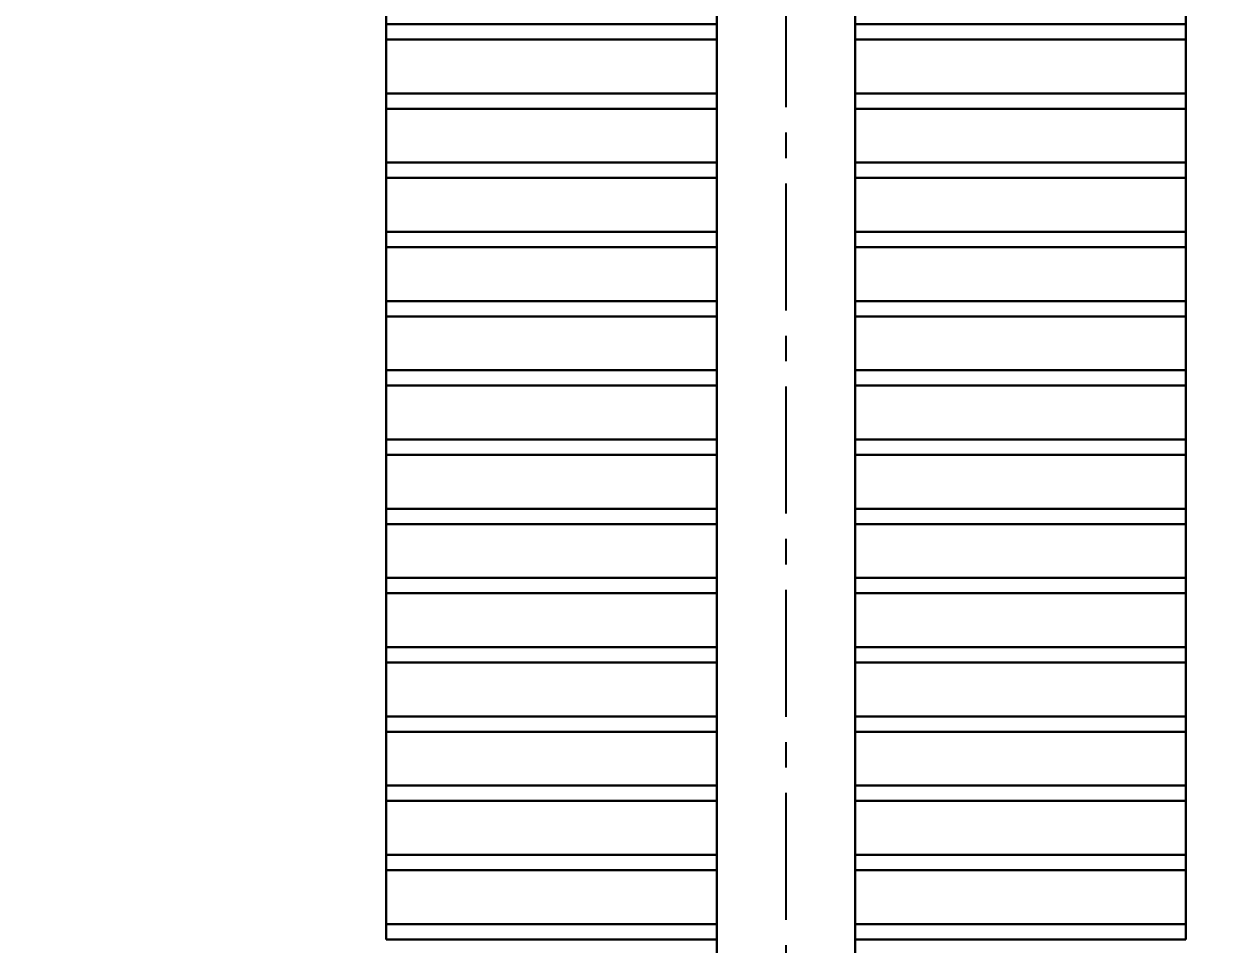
# Model space of a CAD drawing. Header units: millimetres. Extents: x 183355 to 194386, y -190559 to -183233.
# Drawn here: x 184777 to 185562, y -187423 to -186825 of the extents above; entities that cross this region are included whole.
import ezdxf

# ---------------------------------------------------------------- set-up
doc = ezdxf.new("R2010")
doc.units = ezdxf.units.MM
doc.header["$LTSCALE"] = 13
doc.linetypes.add('CENTERX2', pattern=[101.6, 63.5, -12.7, 12.7, -12.7])
doc.layers.add('1', color=4, linetype='Continuous')
doc.layers.add('2细实线', color=3, linetype='Continuous', lineweight=20)
doc.layers.add('标注、文本', color=3, linetype='Continuous', lineweight=25)
doc.styles.get("Standard").update_dxf_attribs({"font": 'gbenor.shx', "bigfont": 'gbcbig.shx'})
doc.dimstyles.new('英寸 1-10', dxfattribs={"dimscale": 14, "dimtxt": 3.5, "dimasz": 2, "dimexe": 1.5, "dimexo": 0.5, "dimgap": 0.5, "dimtad": 1, "dimtoh": 1, "dimdec": 1, "dimdsep": 46, "dimtxsty": 'Standard', "dimcen": 2.5, "dimclrd": 3, "dimclre": 3, "dimclrt": 3, "dimadec": 0, "dimazin": 2, "dimtfac": 1, "dimtdec": 1, "dimtmove": 0, "dimatfit": 2, "dimfxl": 1, "dimarcsym": 0})

# ---------------------------------------------------------------- blocks, each defined once
blk = doc.blocks.new('*D118')
at = {"layer": '2细实线', "color": 3, "linetype": 'ByBlock', "lineweight": -2}
for p, q in [((184513.58, -187693.82), (184513.58, -186361.64)), ((187190.85, -187693.82), (187190.85, -186361.64)), ((184555.58, -186382.64), (187148.85, -186382.64))]:
    blk.add_line(p, q, dxfattribs=at)
at = {"layer": '2细实线', "color": 3, "linetype": 'ByBlock'}
for points in [[(184555.58, -186375.64), (184555.58, -186389.64), (184513.58, -186382.64)], [(187148.85, -186375.64), (187148.85, -186389.64), (187190.85, -186382.64)]]:
    blk.add_solid(points, dxfattribs=at)
at = {"layer": 'Defpoints', "color": 0, "linetype": 'ByBlock'}
for p in [(187190.85, -186382.64), (184513.58, -187700.82), (187190.85, -187700.82)]:
    blk.add_point(p, dxfattribs=at)
at = {"layer": '2细实线', "color": 3, "linetype": 'ByBlock', "insert": (185852.22, -186337.36), "char_height": 73.5, "attachment_point": 5}
blk.add_mtext('2677.3 [105.4]', dxfattribs=at)

msp = doc.modelspace()

# ---------------------------------------------------------------- linework, layer by layer
at = {"layer": '1', "color": 1, "linetype": 'CENTERX2', "lineweight": -3, "ltscale": 0.1}
msp.add_line((185272.215, -186532.132), (185272.215, -187523.525), dxfattribs=at)
msp.add_line((185272.215, -186532.132), (185272.215, -187523.525), dxfattribs=at)
msp.add_line((185272.215, -186532.132), (185272.215, -187523.525), dxfattribs=at)
msp.add_line((185272.215, -186532.132), (185272.215, -187523.525), dxfattribs=at)
at = {"layer": '1', "ltscale": 5}
for p, q in [((185227.215, -187489.817), (185227.215, -186574.817)), ((185227.215, -187489.817), (185227.215, -186574.817)), ((185317.215, -187489.817), (185317.215, -186574.817)), ((185317.215, -187489.817), (185317.215, -186574.817)), ((185012.215, -187419.817), (185012.215, -186599.817)), ((185012.215, -187419.817), (185012.215, -186599.817)), ((185532.215, -187419.817), (185532.215, -186599.817)), ((185532.215, -187419.817), (185532.215, -186599.817)), ((185227.215, -186824.817), (185012.215, -186824.817)), ((185227.215, -186824.817), (185012.215, -186824.817)), ((185227.215, -186824.817), (185012.215, -186824.817)), ((185227.215, -186824.817), (185012.215, -186824.817)), ((185012.215, -186824.817), (185227.215, -186824.817)), ((185012.215, -186824.817), (185227.215, -186824.817)), ((185227.215, -186824.817), (185012.215, -186824.817)), ((185227.215, -186824.817), (185012.215, -186824.817)), ((185227.215, -186824.817), (185012.215, -186824.817)), ((185227.215, -186824.817), (185012.215, -186824.817)), ((185012.215, -186824.817), (185227.215, -186824.817)), ((185012.215, -186824.817), (185227.215, -186824.817)), ((185532.215, -186824.817), (185317.215, -186824.817)), ((185532.215, -186824.817), (185317.215, -186824.817)), ((185532.215, -186824.817), (185317.215, -186824.817)), ((185532.215, -186824.817), (185317.215, -186824.817)), ((185532.215, -186824.817), (185317.215, -186824.817)), ((185532.215, -186824.817), (185317.215, -186824.817)), ((185532.215, -186824.817), (185317.215, -186824.817)), ((185532.215, -186824.817), (185317.215, -186824.817)), ((185227.215, -186834.817), (185012.215, -186834.817)), ((185227.215, -186834.817), (185012.215, -186834.817)), ((185227.215, -186834.817), (185012.215, -186834.817)), ((185227.215, -186834.817), (185012.215, -186834.817)), ((185012.215, -186834.817), (185227.215, -186834.817)), ((185227.215, -186834.817), (185012.215, -186834.817)), ((185227.215, -186834.817), (185012.215, -186834.817)), ((185227.215, -186834.817), (185012.215, -186834.817)), ((185227.215, -186834.817), (185012.215, -186834.817)), ((185012.215, -186834.817), (185227.215, -186834.817)), ((185227.215, -186834.817), (185012.215, -186834.817)), ((185227.215, -186834.817), (185012.215, -186834.817)), ((185227.215, -186834.817), (185012.215, -186834.817)), ((185227.215, -186834.817), (185012.215, -186834.817)), ((185012.215, -186834.817), (185227.215, -186834.817)), ((185227.215, -186834.817), (185012.215, -186834.817)), ((185227.215, -186834.817), (185012.215, -186834.817)), ((185227.215, -186834.817), (185012.215, -186834.817)), ((185227.215, -186834.817), (185012.215, -186834.817)), ((185012.215, -186834.817), (185227.215, -186834.817)), ((185532.215, -186834.817), (185317.215, -186834.817)), ((185532.215, -186834.817), (185317.215, -186834.817)), ((185532.215, -186834.817), (185317.215, -186834.817)), ((185532.215, -186834.817), (185317.215, -186834.817)), ((185532.215, -186834.817), (185317.215, -186834.817)), ((185532.215, -186834.817), (185317.215, -186834.817)), ((185532.215, -186834.817), (185317.215, -186834.817)), ((185532.215, -186834.817), (185317.215, -186834.817)), ((185532.215, -186834.817), (185317.215, -186834.817)), ((185532.215, -186834.817), (185317.215, -186834.817)), ((185532.215, -186834.817), (185317.215, -186834.817)), ((185532.215, -186834.817), (185317.215, -186834.817)), ((185227.215, -186869.817), (185012.215, -186869.817)), ((185227.215, -186869.817), (185012.215, -186869.817)), ((185227.215, -186869.817), (185012.215, -186869.817)), ((185227.215, -186869.817), (185012.215, -186869.817)), ((185012.215, -186869.817), (185227.215, -186869.817)), ((185012.215, -186869.817), (185227.215, -186869.817)), ((185227.215, -186869.817), (185012.215, -186869.817)), ((185227.215, -186869.817), (185012.215, -186869.817)), ((185227.215, -186869.817), (185012.215, -186869.817)), ((185227.215, -186869.817), (185012.215, -186869.817)), ((185012.215, -186869.817), (185227.215, -186869.817)), ((185012.215, -186869.817), (185227.215, -186869.817)), ((185227.215, -186869.817), (185012.215, -186869.817)), ((185227.215, -186869.817), (185012.215, -186869.817)), ((185227.215, -186869.817), (185012.215, -186869.817)), ((185227.215, -186869.817), (185012.215, -186869.817)), ((185012.215, -186869.817), (185227.215, -186869.817)), ((185012.215, -186869.817), (185227.215, -186869.817)), ((185227.215, -186869.817), (185012.215, -186869.817)), ((185227.215, -186869.817), (185012.215, -186869.817)), ((185227.215, -186869.817), (185012.215, -186869.817)), ((185227.215, -186869.817), (185012.215, -186869.817)), ((185012.215, -186869.817), (185227.215, -186869.817)), ((185012.215, -186869.817), (185227.215, -186869.817)), ((185532.215, -186869.817), (185317.215, -186869.817)), ((185532.215, -186869.817), (185317.215, -186869.817)), ((185532.215, -186869.817), (185317.215, -186869.817)), ((185532.215, -186869.817), (185317.215, -186869.817)), ((185532.215, -186869.817), (185317.215, -186869.817)), ((185532.215, -186869.817), (185317.215, -186869.817)), ((185532.215, -186869.817), (185317.215, -186869.817)), ((185532.215, -186869.817), (185317.215, -186869.817)), ((185532.215, -186869.817), (185317.215, -186869.817)), ((185532.215, -186869.817), (185317.215, -186869.817)), ((185532.215, -186869.817), (185317.215, -186869.817)), ((185532.215, -186869.817), (185317.215, -186869.817)), ((185532.215, -186869.817), (185317.215, -186869.817)), ((185532.215, -186869.817), (185317.215, -186869.817)), ((185532.215, -186869.817), (185317.215, -186869.817)), ((185532.215, -186869.817), (185317.215, -186869.817)), ((185227.215, -186879.817), (185012.215, -186879.817)), ((185227.215, -186879.817), (185012.215, -186879.817)), ((185227.215, -186879.817), (185012.215, -186879.817)), ((185227.215, -186879.817), (185012.215, -186879.817)), ((185012.215, -186879.817), (185227.215, -186879.817)), ((185227.215, -186879.817), (185012.215, -186879.817)), ((185227.215, -186879.817), (185012.215, -186879.817)), ((185227.215, -186879.817), (185012.215, -186879.817)), ((185227.215, -186879.817), (185012.215, -186879.817)), ((185012.215, -186879.817), (185227.215, -186879.817)), ((185227.215, -186879.817), (185012.215, -186879.817)), ((185227.215, -186879.817), (185012.215, -186879.817)), ((185227.215, -186879.817), (185012.215, -186879.817)), ((185227.215, -186879.817), (185012.215, -186879.817)), ((185012.215, -186879.817), (185227.215, -186879.817)), ((185227.215, -186879.817), (185012.215, -186879.817)), ((185227.215, -186879.817), (185012.215, -186879.817)), ((185227.215, -186879.817), (185012.215, -186879.817)), ((185227.215, -186879.817), (185012.215, -186879.817)), ((185012.215, -186879.817), (185227.215, -186879.817)), ((185532.215, -186879.817), (185317.215, -186879.817)), ((185532.215, -186879.817), (185317.215, -186879.817)), ((185532.215, -186879.817), (185317.215, -186879.817)), ((185532.215, -186879.817), (185317.215, -186879.817)), ((185532.215, -186879.817), (185317.215, -186879.817)), ((185532.215, -186879.817), (185317.215, -186879.817)), ((185532.215, -186879.817), (185317.215, -186879.817)), ((185532.215, -186879.817), (185317.215, -186879.817)), ((185532.215, -186879.817), (185317.215, -186879.817)), ((185532.215, -186879.817), (185317.215, -186879.817)), ((185532.215, -186879.817), (185317.215, -186879.817)), ((185532.215, -186879.817), (185317.215, -186879.817)), ((185227.215, -186914.817), (185012.215, -186914.817)), ((185227.215, -186914.817), (185012.215, -186914.817)), ((185227.215, -186914.817), (185012.215, -186914.817)), ((185227.215, -186914.817), (185012.215, -186914.817)), ((185012.215, -186914.817), (185227.215, -186914.817)), ((185012.215, -186914.817), (185227.215, -186914.817)), ((185227.215, -186914.817), (185012.215, -186914.817)), ((185227.215, -186914.817), (185012.215, -186914.817)), ((185227.215, -186914.817), (185012.215, -186914.817)), ((185227.215, -186914.817), (185012.215, -186914.817)), ((185012.215, -186914.817), (185227.215, -186914.817)), ((185012.215, -186914.817), (185227.215, -186914.817)), ((185227.215, -186914.817), (185012.215, -186914.817)), ((185227.215, -186914.817), (185012.215, -186914.817)), ((185227.215, -186914.817), (185012.215, -186914.817)), ((185227.215, -186914.817), (185012.215, -186914.817)), ((185012.215, -186914.817), (185227.215, -186914.817)), ((185012.215, -186914.817), (185227.215, -186914.817)), ((185227.215, -186914.817), (185012.215, -186914.817)), ((185227.215, -186914.817), (185012.215, -186914.817)), ((185227.215, -186914.817), (185012.215, -186914.817)), ((185227.215, -186914.817), (185012.215, -186914.817)), ((185012.215, -186914.817), (185227.215, -186914.817)), ((185012.215, -186914.817), (185227.215, -186914.817)), ((185532.215, -186914.817), (185317.215, -186914.817)), ((185532.215, -186914.817), (185317.215, -186914.817)), ((185532.215, -186914.817), (185317.215, -186914.817)), ((185532.215, -186914.817), (185317.215, -186914.817)), ((185532.215, -186914.817), (185317.215, -186914.817)), ((185532.215, -186914.817), (185317.215, -186914.817)), ((185532.215, -186914.817), (185317.215, -186914.817)), ((185532.215, -186914.817), (185317.215, -186914.817)), ((185532.215, -186914.817), (185317.215, -186914.817)), ((185532.215, -186914.817), (185317.215, -186914.817)), ((185532.215, -186914.817), (185317.215, -186914.817)), ((185532.215, -186914.817), (185317.215, -186914.817)), ((185532.215, -186914.817), (185317.215, -186914.817)), ((185532.215, -186914.817), (185317.215, -186914.817)), ((185532.215, -186914.817), (185317.215, -186914.817)), ((185532.215, -186914.817), (185317.215, -186914.817)), ((185227.215, -186924.817), (185012.215, -186924.817)), ((185227.215, -186924.817), (185012.215, -186924.817)), ((185227.215, -186924.817), (185012.215, -186924.817)), ((185227.215, -186924.817), (185012.215, -186924.817)), ((185012.215, -186924.817), (185227.215, -186924.817)), ((185227.215, -186924.817), (185012.215, -186924.817)), ((185227.215, -186924.817), (185012.215, -186924.817)), ((185227.215, -186924.817), (185012.215, -186924.817)), ((185227.215, -186924.817), (185012.215, -186924.817)), ((185012.215, -186924.817), (185227.215, -186924.817)), ((185227.215, -186924.817), (185012.215, -186924.817)), ((185227.215, -186924.817), (185012.215, -186924.817)), ((185227.215, -186924.817), (185012.215, -186924.817)), ((185227.215, -186924.817), (185012.215, -186924.817)), ((185012.215, -186924.817), (185227.215, -186924.817)), ((185227.215, -186924.817), (185012.215, -186924.817)), ((185227.215, -186924.817), (185012.215, -186924.817)), ((185227.215, -186924.817), (185012.215, -186924.817)), ((185227.215, -186924.817), (185012.215, -186924.817)), ((185012.215, -186924.817), (185227.215, -186924.817)), ((185532.215, -186924.817), (185317.215, -186924.817)), ((185532.215, -186924.817), (185317.215, -186924.817)), ((185532.215, -186924.817), (185317.215, -186924.817)), ((185532.215, -186924.817), (185317.215, -186924.817)), ((185532.215, -186924.817), (185317.215, -186924.817)), ((185532.215, -186924.817), (185317.215, -186924.817)), ((185532.215, -186924.817), (185317.215, -186924.817)), ((185532.215, -186924.817), (185317.215, -186924.817)), ((185532.215, -186924.817), (185317.215, -186924.817)), ((185532.215, -186924.817), (185317.215, -186924.817)), ((185532.215, -186924.817), (185317.215, -186924.817)), ((185532.215, -186924.817), (185317.215, -186924.817)), ((185227.215, -186959.817), (185012.215, -186959.817)), ((185227.215, -186959.817), (185012.215, -186959.817)), ((185227.215, -186959.817), (185012.215, -186959.817)), ((185227.215, -186959.817), (185012.215, -186959.817)), ((185012.215, -186959.817), (185227.215, -186959.817)), ((185012.215, -186959.817), (185227.215, -186959.817)), ((185227.215, -186959.817), (185012.215, -186959.817)), ((185227.215, -186959.817), (185012.215, -186959.817)), ((185227.215, -186959.817), (185012.215, -186959.817)), ((185227.215, -186959.817), (185012.215, -186959.817)), ((185012.215, -186959.817), (185227.215, -186959.817)), ((185012.215, -186959.817), (185227.215, -186959.817)), ((185227.215, -186959.817), (185012.215, -186959.817)), ((185227.215, -186959.817), (185012.215, -186959.817)), ((185227.215, -186959.817), (185012.215, -186959.817)), ((185227.215, -186959.817), (185012.215, -186959.817)), ((185012.215, -186959.817), (185227.215, -186959.817)), ((185012.215, -186959.817), (185227.215, -186959.817)), ((185227.215, -186959.817), (185012.215, -186959.817)), ((185227.215, -186959.817), (185012.215, -186959.817)), ((185227.215, -186959.817), (185012.215, -186959.817)), ((185227.215, -186959.817), (185012.215, -186959.817)), ((185012.215, -186959.817), (185227.215, -186959.817)), ((185012.215, -186959.817), (185227.215, -186959.817)), ((185532.215, -186959.817), (185317.215, -186959.817)), ((185532.215, -186959.817), (185317.215, -186959.817)), ((185532.215, -186959.817), (185317.215, -186959.817)), ((185532.215, -186959.817), (185317.215, -186959.817)), ((185532.215, -186959.817), (185317.215, -186959.817)), ((185532.215, -186959.817), (185317.215, -186959.817)), ((185532.215, -186959.817), (185317.215, -186959.817)), ((185532.215, -186959.817), (185317.215, -186959.817)), ((185532.215, -186959.817), (185317.215, -186959.817)), ((185532.215, -186959.817), (185317.215, -186959.817)), ((185532.215, -186959.817), (185317.215, -186959.817)), ((185532.215, -186959.817), (185317.215, -186959.817)), ((185532.215, -186959.817), (185317.215, -186959.817)), ((185532.215, -186959.817), (185317.215, -186959.817)), ((185532.215, -186959.817), (185317.215, -186959.817)), ((185532.215, -186959.817), (185317.215, -186959.817)), ((185227.215, -186969.817), (185012.215, -186969.817)), ((185227.215, -186969.817), (185012.215, -186969.817)), ((185227.215, -186969.817), (185012.215, -186969.817)), ((185227.215, -186969.817), (185012.215, -186969.817)), ((185012.215, -186969.817), (185227.215, -186969.817)), ((185227.215, -186969.817), (185012.215, -186969.817)), ((185227.215, -186969.817), (185012.215, -186969.817)), ((185227.215, -186969.817), (185012.215, -186969.817)), ((185227.215, -186969.817), (185012.215, -186969.817)), ((185012.215, -186969.817), (185227.215, -186969.817)), ((185227.215, -186969.817), (185012.215, -186969.817)), ((185227.215, -186969.817), (185012.215, -186969.817)), ((185227.215, -186969.817), (185012.215, -186969.817)), ((185227.215, -186969.817), (185012.215, -186969.817)), ((185012.215, -186969.817), (185227.215, -186969.817)), ((185227.215, -186969.817), (185012.215, -186969.817)), ((185227.215, -186969.817), (185012.215, -186969.817)), ((185227.215, -186969.817), (185012.215, -186969.817)), ((185227.215, -186969.817), (185012.215, -186969.817)), ((185012.215, -186969.817), (185227.215, -186969.817)), ((185532.215, -186969.817), (185317.215, -186969.817)), ((185532.215, -186969.817), (185317.215, -186969.817)), ((185532.215, -186969.817), (185317.215, -186969.817)), ((185532.215, -186969.817), (185317.215, -186969.817)), ((185532.215, -186969.817), (185317.215, -186969.817)), ((185532.215, -186969.817), (185317.215, -186969.817)), ((185532.215, -186969.817), (185317.215, -186969.817)), ((185532.215, -186969.817), (185317.215, -186969.817)), ((185532.215, -186969.817), (185317.215, -186969.817)), ((185532.215, -186969.817), (185317.215, -186969.817)), ((185532.215, -186969.817), (185317.215, -186969.817)), ((185532.215, -186969.817), (185317.215, -186969.817)), ((185227.215, -187004.817), (185012.215, -187004.817)), ((185227.215, -187004.817), (185012.215, -187004.817)), ((185227.215, -187004.817), (185012.215, -187004.817)), ((185227.215, -187004.817), (185012.215, -187004.817)), ((185532.215, -187004.817), (185317.215, -187004.817)), ((185532.215, -187004.817), (185317.215, -187004.817)), ((185227.215, -187014.817), (185012.215, -187014.817)), ((185227.215, -187014.817), (185012.215, -187014.817)), ((185227.215, -187014.817), (185012.215, -187014.817)), ((185227.215, -187014.817), (185012.215, -187014.817)), ((185532.215, -187014.817), (185317.215, -187014.817)), ((185532.215, -187014.817), (185317.215, -187014.817)), ((185227.215, -187049.817), (185012.215, -187049.817)), ((185227.215, -187049.817), (185012.215, -187049.817)), ((185227.215, -187049.817), (185012.215, -187049.817)), ((185227.215, -187049.817), (185012.215, -187049.817)), ((185532.215, -187049.817), (185317.215, -187049.817)), ((185532.215, -187049.817), (185317.215, -187049.817)), ((185227.215, -187059.817), (185012.215, -187059.817)), ((185227.215, -187059.817), (185012.215, -187059.817)), ((185227.215, -187059.817), (185012.215, -187059.817)), ((185227.215, -187059.817), (185012.215, -187059.817)), ((185532.215, -187059.817), (185317.215, -187059.817)), ((185532.215, -187059.817), (185317.215, -187059.817)), ((185227.215, -187094.817), (185012.215, -187094.817)), ((185227.215, -187094.817), (185012.215, -187094.817)), ((185227.215, -187094.817), (185012.215, -187094.817)), ((185227.215, -187094.817), (185012.215, -187094.817)), ((185532.215, -187094.817), (185317.215, -187094.817)), ((185532.215, -187094.817), (185317.215, -187094.817)), ((185227.215, -187104.817), (185012.215, -187104.817)), ((185227.215, -187104.817), (185012.215, -187104.817)), ((185227.215, -187104.817), (185012.215, -187104.817)), ((185227.215, -187104.817), (185012.215, -187104.817)), ((185532.215, -187104.817), (185317.215, -187104.817)), ((185532.215, -187104.817), (185317.215, -187104.817)), ((185227.215, -187139.817), (185012.215, -187139.817)), ((185227.215, -187139.817), (185012.215, -187139.817)), ((185227.215, -187139.817), (185012.215, -187139.817)), ((185227.215, -187139.817), (185012.215, -187139.817)), ((185532.215, -187139.817), (185317.215, -187139.817)), ((185532.215, -187139.817), (185317.215, -187139.817)), ((185227.215, -187149.817), (185012.215, -187149.817)), ((185227.215, -187149.817), (185012.215, -187149.817)), ((185227.215, -187149.817), (185012.215, -187149.817)), ((185227.215, -187149.817), (185012.215, -187149.817)), ((185532.215, -187149.817), (185317.215, -187149.817)), ((185532.215, -187149.817), (185317.215, -187149.817)), ((185227.215, -187184.817), (185012.215, -187184.817)), ((185227.215, -187184.817), (185012.215, -187184.817)), ((185227.215, -187184.817), (185012.215, -187184.817)), ((185227.215, -187184.817), (185012.215, -187184.817)), ((185532.215, -187184.817), (185317.215, -187184.817)), ((185532.215, -187184.817), (185317.215, -187184.817)), ((185227.215, -187194.817), (185012.215, -187194.817)), ((185227.215, -187194.817), (185012.215, -187194.817)), ((185227.215, -187194.817), (185012.215, -187194.817)), ((185227.215, -187194.817), (185012.215, -187194.817)), ((185532.215, -187194.817), (185317.215, -187194.817)), ((185532.215, -187194.817), (185317.215, -187194.817)), ((185227.215, -187229.817), (185012.215, -187229.817)), ((185227.215, -187229.817), (185012.215, -187229.817)), ((185227.215, -187229.817), (185012.215, -187229.817)), ((185227.215, -187229.817), (185012.215, -187229.817)), ((185532.215, -187229.817), (185317.215, -187229.817)), ((185532.215, -187229.817), (185317.215, -187229.817)), ((185227.215, -187239.817), (185012.215, -187239.817)), ((185227.215, -187239.817), (185012.215, -187239.817)), ((185227.215, -187239.817), (185012.215, -187239.817)), ((185227.215, -187239.817), (185012.215, -187239.817)), ((185532.215, -187239.817), (185317.215, -187239.817)), ((185532.215, -187239.817), (185317.215, -187239.817)), ((185227.215, -187274.817), (185012.215, -187274.817)), ((185227.215, -187274.817), (185012.215, -187274.817)), ((185227.215, -187274.817), (185012.215, -187274.817)), ((185227.215, -187274.817), (185012.215, -187274.817)), ((185532.215, -187274.817), (185317.215, -187274.817)), ((185532.215, -187274.817), (185317.215, -187274.817)), ((185227.215, -187284.817), (185012.215, -187284.817)), ((185227.215, -187284.817), (185012.215, -187284.817)), ((185227.215, -187284.817), (185012.215, -187284.817)), ((185227.215, -187284.817), (185012.215, -187284.817)), ((185532.215, -187284.817), (185317.215, -187284.817)), ((185532.215, -187284.817), (185317.215, -187284.817)), ((185227.215, -187319.817), (185012.215, -187319.817)), ((185227.215, -187319.817), (185012.215, -187319.817)), ((185227.215, -187319.817), (185012.215, -187319.817)), ((185227.215, -187319.817), (185012.215, -187319.817)), ((185532.215, -187319.817), (185317.215, -187319.817)), ((185532.215, -187319.817), (185317.215, -187319.817)), ((185227.215, -187329.817), (185012.215, -187329.817)), ((185227.215, -187329.817), (185012.215, -187329.817)), ((185227.215, -187329.817), (185012.215, -187329.817)), ((185227.215, -187329.817), (185012.215, -187329.817)), ((185532.215, -187329.817), (185317.215, -187329.817)), ((185532.215, -187329.817), (185317.215, -187329.817)), ((185227.215, -187364.817), (185012.215, -187364.817)), ((185227.215, -187364.817), (185012.215, -187364.817)), ((185227.215, -187364.817), (185012.215, -187364.817)), ((185227.215, -187364.817), (185012.215, -187364.817)), ((185317.215, -187364.817), (185532.215, -187364.817)), ((185317.215, -187364.817), (185532.215, -187364.817)), ((185317.215, -187364.817), (185532.215, -187364.817)), ((185317.215, -187364.817), (185532.215, -187364.817)), ((185227.215, -187374.817), (185012.215, -187374.817)), ((185227.215, -187374.817), (185012.215, -187374.817)), ((185227.215, -187374.817), (185012.215, -187374.817)), ((185227.215, -187374.817), (185012.215, -187374.817)), ((185227.215, -187374.817), (185012.215, -187374.817)), ((185227.215, -187374.817), (185012.215, -187374.817)), ((185317.215, -187374.817), (185532.215, -187374.817)), ((185317.215, -187374.817), (185532.215, -187374.817)), ((185317.215, -187374.817), (185532.215, -187374.817)), ((185317.215, -187374.817), (185532.215, -187374.817)), ((185317.215, -187374.817), (185532.215, -187374.817)), ((185317.215, -187374.817), (185532.215, -187374.817)), ((185227.215, -187409.817), (185012.215, -187409.817)), ((185227.215, -187409.817), (185012.215, -187409.817)), ((185227.215, -187409.817), (185012.215, -187409.817)), ((185227.215, -187409.817), (185012.215, -187409.817)), ((185317.215, -187409.817), (185532.215, -187409.817)), ((185317.215, -187409.817), (185532.215, -187409.817)), ((185317.215, -187409.817), (185532.215, -187409.817)), ((185317.215, -187409.817), (185532.215, -187409.817)), ((185227.215, -187419.817), (185012.215, -187419.817)), ((185227.215, -187419.817), (185012.215, -187419.817)), ((185227.215, -187419.817), (185012.215, -187419.817)), ((185227.215, -187419.817), (185012.215, -187419.817)), ((185227.215, -187419.817), (185012.215, -187419.817)), ((185227.215, -187419.817), (185012.215, -187419.817)), ((185317.215, -187419.817), (185532.215, -187419.817)), ((185317.215, -187419.817), (185532.215, -187419.817)), ((185317.215, -187419.817), (185532.215, -187419.817)), ((185317.215, -187419.817), (185532.215, -187419.817)), ((185317.215, -187419.817), (185532.215, -187419.817)), ((185317.215, -187419.817), (185532.215, -187419.817))]:
    msp.add_line(p, q, dxfattribs=at)
at = {"layer": '标注、文本', "color": 4, "lineweight": 30}
for p, q in [((185227.215, -187489.817), (185227.215, -186574.817)), ((185227.215, -187489.817), (185227.215, -186574.817)), ((185317.215, -187489.817), (185317.215, -186574.817)), ((185317.215, -187489.817), (185317.215, -186574.817)), ((185012.215, -187419.817), (185012.215, -186599.817)), ((185012.215, -187419.817), (185012.215, -186599.817)), ((185532.215, -187419.817), (185532.215, -186599.817)), ((185532.215, -187419.817), (185532.215, -186599.817)), ((185227.215, -186824.817), (185012.215, -186824.817)), ((185227.215, -186824.817), (185012.215, -186824.817)), ((185227.215, -186824.817), (185012.215, -186824.817)), ((185227.215, -186824.817), (185012.215, -186824.817)), ((185012.215, -186824.817), (185227.215, -186824.817)), ((185012.215, -186824.817), (185227.215, -186824.817)), ((185227.215, -186824.817), (185012.215, -186824.817)), ((185227.215, -186824.817), (185012.215, -186824.817)), ((185227.215, -186824.817), (185012.215, -186824.817)), ((185227.215, -186824.817), (185012.215, -186824.817)), ((185012.215, -186824.817), (185227.215, -186824.817)), ((185012.215, -186824.817), (185227.215, -186824.817)), ((185532.215, -186824.817), (185317.215, -186824.817)), ((185532.215, -186824.817), (185317.215, -186824.817)), ((185532.215, -186824.817), (185317.215, -186824.817)), ((185532.215, -186824.817), (185317.215, -186824.817)), ((185532.215, -186824.817), (185317.215, -186824.817)), ((185532.215, -186824.817), (185317.215, -186824.817)), ((185532.215, -186824.817), (185317.215, -186824.817)), ((185532.215, -186824.817), (185317.215, -186824.817)), ((185227.215, -186834.817), (185012.215, -186834.817)), ((185227.215, -186834.817), (185012.215, -186834.817)), ((185227.215, -186834.817), (185012.215, -186834.817)), ((185227.215, -186834.817), (185012.215, -186834.817)), ((185012.215, -186834.817), (185227.215, -186834.817)), ((185227.215, -186834.817), (185012.215, -186834.817)), ((185227.215, -186834.817), (185012.215, -186834.817)), ((185227.215, -186834.817), (185012.215, -186834.817)), ((185227.215, -186834.817), (185012.215, -186834.817)), ((185012.215, -186834.817), (185227.215, -186834.817)), ((185227.215, -186834.817), (185012.215, -186834.817)), ((185227.215, -186834.817), (185012.215, -186834.817)), ((185227.215, -186834.817), (185012.215, -186834.817)), ((185227.215, -186834.817), (185012.215, -186834.817)), ((185012.215, -186834.817), (185227.215, -186834.817)), ((185227.215, -186834.817), (185012.215, -186834.817)), ((185227.215, -186834.817), (185012.215, -186834.817)), ((185227.215, -186834.817), (185012.215, -186834.817)), ((185227.215, -186834.817), (185012.215, -186834.817)), ((185012.215, -186834.817), (185227.215, -186834.817)), ((185532.215, -186834.817), (185317.215, -186834.817)), ((185532.215, -186834.817), (185317.215, -186834.817)), ((185532.215, -186834.817), (185317.215, -186834.817)), ((185532.215, -186834.817), (185317.215, -186834.817)), ((185532.215, -186834.817), (185317.215, -186834.817)), ((185532.215, -186834.817), (185317.215, -186834.817)), ((185532.215, -186834.817), (185317.215, -186834.817)), ((185532.215, -186834.817), (185317.215, -186834.817)), ((185532.215, -186834.817), (185317.215, -186834.817)), ((185532.215, -186834.817), (185317.215, -186834.817)), ((185532.215, -186834.817), (185317.215, -186834.817)), ((185532.215, -186834.817), (185317.215, -186834.817)), ((185227.215, -186869.817), (185012.215, -186869.817)), ((185227.215, -186869.817), (185012.215, -186869.817)), ((185227.215, -186869.817), (185012.215, -186869.817)), ((185227.215, -186869.817), (185012.215, -186869.817)), ((185012.215, -186869.817), (185227.215, -186869.817)), ((185012.215, -186869.817), (185227.215, -186869.817)), ((185227.215, -186869.817), (185012.215, -186869.817)), ((185227.215, -186869.817), (185012.215, -186869.817)), ((185227.215, -186869.817), (185012.215, -186869.817)), ((185227.215, -186869.817), (185012.215, -186869.817)), ((185012.215, -186869.817), (185227.215, -186869.817)), ((185012.215, -186869.817), (185227.215, -186869.817)), ((185227.215, -186869.817), (185012.215, -186869.817)), ((185227.215, -186869.817), (185012.215, -186869.817)), ((185227.215, -186869.817), (185012.215, -186869.817)), ((185227.215, -186869.817), (185012.215, -186869.817)), ((185012.215, -186869.817), (185227.215, -186869.817)), ((185012.215, -186869.817), (185227.215, -186869.817)), ((185227.215, -186869.817), (185012.215, -186869.817)), ((185227.215, -186869.817), (185012.215, -186869.817)), ((185227.215, -186869.817), (185012.215, -186869.817)), ((185227.215, -186869.817), (185012.215, -186869.817)), ((185012.215, -186869.817), (185227.215, -186869.817)), ((185012.215, -186869.817), (185227.215, -186869.817)), ((185532.215, -186869.817), (185317.215, -186869.817)), ((185532.215, -186869.817), (185317.215, -186869.817)), ((185532.215, -186869.817), (185317.215, -186869.817)), ((185532.215, -186869.817), (185317.215, -186869.817)), ((185532.215, -186869.817), (185317.215, -186869.817)), ((185532.215, -186869.817), (185317.215, -186869.817)), ((185532.215, -186869.817), (185317.215, -186869.817)), ((185532.215, -186869.817), (185317.215, -186869.817)), ((185532.215, -186869.817), (185317.215, -186869.817)), ((185532.215, -186869.817), (185317.215, -186869.817)), ((185532.215, -186869.817), (185317.215, -186869.817)), ((185532.215, -186869.817), (185317.215, -186869.817)), ((185532.215, -186869.817), (185317.215, -186869.817)), ((185532.215, -186869.817), (185317.215, -186869.817)), ((185532.215, -186869.817), (185317.215, -186869.817)), ((185532.215, -186869.817), (185317.215, -186869.817)), ((185227.215, -186879.817), (185012.215, -186879.817)), ((185227.215, -186879.817), (185012.215, -186879.817)), ((185227.215, -186879.817), (185012.215, -186879.817)), ((185227.215, -186879.817), (185012.215, -186879.817)), ((185012.215, -186879.817), (185227.215, -186879.817)), ((185227.215, -186879.817), (185012.215, -186879.817)), ((185227.215, -186879.817), (185012.215, -186879.817)), ((185227.215, -186879.817), (185012.215, -186879.817)), ((185227.215, -186879.817), (185012.215, -186879.817)), ((185012.215, -186879.817), (185227.215, -186879.817)), ((185227.215, -186879.817), (185012.215, -186879.817)), ((185227.215, -186879.817), (185012.215, -186879.817)), ((185227.215, -186879.817), (185012.215, -186879.817)), ((185227.215, -186879.817), (185012.215, -186879.817)), ((185012.215, -186879.817), (185227.215, -186879.817)), ((185227.215, -186879.817), (185012.215, -186879.817)), ((185227.215, -186879.817), (185012.215, -186879.817)), ((185227.215, -186879.817), (185012.215, -186879.817)), ((185227.215, -186879.817), (185012.215, -186879.817)), ((185012.215, -186879.817), (185227.215, -186879.817)), ((185532.215, -186879.817), (185317.215, -186879.817)), ((185532.215, -186879.817), (185317.215, -186879.817)), ((185532.215, -186879.817), (185317.215, -186879.817)), ((185532.215, -186879.817), (185317.215, -186879.817)), ((185532.215, -186879.817), (185317.215, -186879.817)), ((185532.215, -186879.817), (185317.215, -186879.817)), ((185532.215, -186879.817), (185317.215, -186879.817)), ((185532.215, -186879.817), (185317.215, -186879.817)), ((185532.215, -186879.817), (185317.215, -186879.817)), ((185532.215, -186879.817), (185317.215, -186879.817)), ((185532.215, -186879.817), (185317.215, -186879.817)), ((185532.215, -186879.817), (185317.215, -186879.817)), ((185227.215, -186914.817), (185012.215, -186914.817)), ((185227.215, -186914.817), (185012.215, -186914.817)), ((185227.215, -186914.817), (185012.215, -186914.817)), ((185227.215, -186914.817), (185012.215, -186914.817)), ((185012.215, -186914.817), (185227.215, -186914.817)), ((185012.215, -186914.817), (185227.215, -186914.817)), ((185227.215, -186914.817), (185012.215, -186914.817)), ((185227.215, -186914.817), (185012.215, -186914.817)), ((185227.215, -186914.817), (185012.215, -186914.817)), ((185227.215, -186914.817), (185012.215, -186914.817)), ((185012.215, -186914.817), (185227.215, -186914.817)), ((185012.215, -186914.817), (185227.215, -186914.817)), ((185227.215, -186914.817), (185012.215, -186914.817)), ((185227.215, -186914.817), (185012.215, -186914.817)), ((185227.215, -186914.817), (185012.215, -186914.817)), ((185227.215, -186914.817), (185012.215, -186914.817)), ((185012.215, -186914.817), (185227.215, -186914.817)), ((185012.215, -186914.817), (185227.215, -186914.817)), ((185227.215, -186914.817), (185012.215, -186914.817)), ((185227.215, -186914.817), (185012.215, -186914.817)), ((185227.215, -186914.817), (185012.215, -186914.817)), ((185227.215, -186914.817), (185012.215, -186914.817)), ((185012.215, -186914.817), (185227.215, -186914.817)), ((185012.215, -186914.817), (185227.215, -186914.817)), ((185532.215, -186914.817), (185317.215, -186914.817)), ((185532.215, -186914.817), (185317.215, -186914.817)), ((185532.215, -186914.817), (185317.215, -186914.817)), ((185532.215, -186914.817), (185317.215, -186914.817)), ((185532.215, -186914.817), (185317.215, -186914.817)), ((185532.215, -186914.817), (185317.215, -186914.817)), ((185532.215, -186914.817), (185317.215, -186914.817)), ((185532.215, -186914.817), (185317.215, -186914.817)), ((185532.215, -186914.817), (185317.215, -186914.817)), ((185532.215, -186914.817), (185317.215, -186914.817)), ((185532.215, -186914.817), (185317.215, -186914.817)), ((185532.215, -186914.817), (185317.215, -186914.817)), ((185532.215, -186914.817), (185317.215, -186914.817)), ((185532.215, -186914.817), (185317.215, -186914.817)), ((185532.215, -186914.817), (185317.215, -186914.817)), ((185532.215, -186914.817), (185317.215, -186914.817)), ((185227.215, -186924.817), (185012.215, -186924.817)), ((185227.215, -186924.817), (185012.215, -186924.817)), ((185227.215, -186924.817), (185012.215, -186924.817)), ((185227.215, -186924.817), (185012.215, -186924.817)), ((185012.215, -186924.817), (185227.215, -186924.817)), ((185227.215, -186924.817), (185012.215, -186924.817)), ((185227.215, -186924.817), (185012.215, -186924.817)), ((185227.215, -186924.817), (185012.215, -186924.817)), ((185227.215, -186924.817), (185012.215, -186924.817)), ((185012.215, -186924.817), (185227.215, -186924.817)), ((185227.215, -186924.817), (185012.215, -186924.817)), ((185227.215, -186924.817), (185012.215, -186924.817)), ((185227.215, -186924.817), (185012.215, -186924.817)), ((185227.215, -186924.817), (185012.215, -186924.817)), ((185012.215, -186924.817), (185227.215, -186924.817)), ((185227.215, -186924.817), (185012.215, -186924.817)), ((185227.215, -186924.817), (185012.215, -186924.817)), ((185227.215, -186924.817), (185012.215, -186924.817)), ((185227.215, -186924.817), (185012.215, -186924.817)), ((185012.215, -186924.817), (185227.215, -186924.817)), ((185532.215, -186924.817), (185317.215, -186924.817)), ((185532.215, -186924.817), (185317.215, -186924.817)), ((185532.215, -186924.817), (185317.215, -186924.817)), ((185532.215, -186924.817), (185317.215, -186924.817)), ((185532.215, -186924.817), (185317.215, -186924.817)), ((185532.215, -186924.817), (185317.215, -186924.817)), ((185532.215, -186924.817), (185317.215, -186924.817)), ((185532.215, -186924.817), (185317.215, -186924.817)), ((185532.215, -186924.817), (185317.215, -186924.817)), ((185532.215, -186924.817), (185317.215, -186924.817)), ((185532.215, -186924.817), (185317.215, -186924.817)), ((185532.215, -186924.817), (185317.215, -186924.817)), ((185227.215, -186959.817), (185012.215, -186959.817)), ((185227.215, -186959.817), (185012.215, -186959.817)), ((185227.215, -186959.817), (185012.215, -186959.817)), ((185227.215, -186959.817), (185012.215, -186959.817)), ((185012.215, -186959.817), (185227.215, -186959.817)), ((185012.215, -186959.817), (185227.215, -186959.817)), ((185227.215, -186959.817), (185012.215, -186959.817)), ((185227.215, -186959.817), (185012.215, -186959.817)), ((185227.215, -186959.817), (185012.215, -186959.817)), ((185227.215, -186959.817), (185012.215, -186959.817)), ((185012.215, -186959.817), (185227.215, -186959.817)), ((185012.215, -186959.817), (185227.215, -186959.817)), ((185227.215, -186959.817), (185012.215, -186959.817)), ((185227.215, -186959.817), (185012.215, -186959.817)), ((185227.215, -186959.817), (185012.215, -186959.817)), ((185227.215, -186959.817), (185012.215, -186959.817)), ((185012.215, -186959.817), (185227.215, -186959.817)), ((185012.215, -186959.817), (185227.215, -186959.817)), ((185227.215, -186959.817), (185012.215, -186959.817)), ((185227.215, -186959.817), (185012.215, -186959.817)), ((185227.215, -186959.817), (185012.215, -186959.817)), ((185227.215, -186959.817), (185012.215, -186959.817)), ((185012.215, -186959.817), (185227.215, -186959.817)), ((185012.215, -186959.817), (185227.215, -186959.817)), ((185532.215, -186959.817), (185317.215, -186959.817)), ((185532.215, -186959.817), (185317.215, -186959.817)), ((185532.215, -186959.817), (185317.215, -186959.817)), ((185532.215, -186959.817), (185317.215, -186959.817)), ((185532.215, -186959.817), (185317.215, -186959.817)), ((185532.215, -186959.817), (185317.215, -186959.817)), ((185532.215, -186959.817), (185317.215, -186959.817)), ((185532.215, -186959.817), (185317.215, -186959.817)), ((185532.215, -186959.817), (185317.215, -186959.817)), ((185532.215, -186959.817), (185317.215, -186959.817)), ((185532.215, -186959.817), (185317.215, -186959.817)), ((185532.215, -186959.817), (185317.215, -186959.817)), ((185532.215, -186959.817), (185317.215, -186959.817)), ((185532.215, -186959.817), (185317.215, -186959.817)), ((185532.215, -186959.817), (185317.215, -186959.817)), ((185532.215, -186959.817), (185317.215, -186959.817)), ((185227.215, -186969.817), (185012.215, -186969.817)), ((185227.215, -186969.817), (185012.215, -186969.817)), ((185227.215, -186969.817), (185012.215, -186969.817)), ((185227.215, -186969.817), (185012.215, -186969.817)), ((185012.215, -186969.817), (185227.215, -186969.817)), ((185227.215, -186969.817), (185012.215, -186969.817)), ((185227.215, -186969.817), (185012.215, -186969.817)), ((185227.215, -186969.817), (185012.215, -186969.817)), ((185227.215, -186969.817), (185012.215, -186969.817)), ((185012.215, -186969.817), (185227.215, -186969.817)), ((185227.215, -186969.817), (185012.215, -186969.817)), ((185227.215, -186969.817), (185012.215, -186969.817)), ((185227.215, -186969.817), (185012.215, -186969.817)), ((185227.215, -186969.817), (185012.215, -186969.817)), ((185012.215, -186969.817), (185227.215, -186969.817)), ((185227.215, -186969.817), (185012.215, -186969.817)), ((185227.215, -186969.817), (185012.215, -186969.817)), ((185227.215, -186969.817), (185012.215, -186969.817)), ((185227.215, -186969.817), (185012.215, -186969.817)), ((185012.215, -186969.817), (185227.215, -186969.817)), ((185532.215, -186969.817), (185317.215, -186969.817)), ((185532.215, -186969.817), (185317.215, -186969.817)), ((185532.215, -186969.817), (185317.215, -186969.817)), ((185532.215, -186969.817), (185317.215, -186969.817)), ((185532.215, -186969.817), (185317.215, -186969.817)), ((185532.215, -186969.817), (185317.215, -186969.817)), ((185532.215, -186969.817), (185317.215, -186969.817)), ((185532.215, -186969.817), (185317.215, -186969.817)), ((185532.215, -186969.817), (185317.215, -186969.817)), ((185532.215, -186969.817), (185317.215, -186969.817)), ((185532.215, -186969.817), (185317.215, -186969.817)), ((185532.215, -186969.817), (185317.215, -186969.817)), ((185227.215, -187004.817), (185012.215, -187004.817)), ((185227.215, -187004.817), (185012.215, -187004.817)), ((185227.215, -187004.817), (185012.215, -187004.817)), ((185227.215, -187004.817), (185012.215, -187004.817)), ((185532.215, -187004.817), (185317.215, -187004.817)), ((185532.215, -187004.817), (185317.215, -187004.817)), ((185227.215, -187014.817), (185012.215, -187014.817)), ((185227.215, -187014.817), (185012.215, -187014.817)), ((185227.215, -187014.817), (185012.215, -187014.817)), ((185227.215, -187014.817), (185012.215, -187014.817)), ((185532.215, -187014.817), (185317.215, -187014.817)), ((185532.215, -187014.817), (185317.215, -187014.817)), ((185227.215, -187049.817), (185012.215, -187049.817)), ((185227.215, -187049.817), (185012.215, -187049.817)), ((185227.215, -187049.817), (185012.215, -187049.817)), ((185227.215, -187049.817), (185012.215, -187049.817)), ((185532.215, -187049.817), (185317.215, -187049.817)), ((185532.215, -187049.817), (185317.215, -187049.817)), ((185227.215, -187059.817), (185012.215, -187059.817)), ((185227.215, -187059.817), (185012.215, -187059.817)), ((185227.215, -187059.817), (185012.215, -187059.817)), ((185227.215, -187059.817), (185012.215, -187059.817)), ((185532.215, -187059.817), (185317.215, -187059.817)), ((185532.215, -187059.817), (185317.215, -187059.817)), ((185227.215, -187094.817), (185012.215, -187094.817)), ((185227.215, -187094.817), (185012.215, -187094.817)), ((185227.215, -187094.817), (185012.215, -187094.817)), ((185227.215, -187094.817), (185012.215, -187094.817)), ((185532.215, -187094.817), (185317.215, -187094.817)), ((185532.215, -187094.817), (185317.215, -187094.817)), ((185227.215, -187104.817), (185012.215, -187104.817)), ((185227.215, -187104.817), (185012.215, -187104.817)), ((185227.215, -187104.817), (185012.215, -187104.817)), ((185227.215, -187104.817), (185012.215, -187104.817)), ((185532.215, -187104.817), (185317.215, -187104.817)), ((185532.215, -187104.817), (185317.215, -187104.817)), ((185227.215, -187139.817), (185012.215, -187139.817)), ((185227.215, -187139.817), (185012.215, -187139.817)), ((185227.215, -187139.817), (185012.215, -187139.817)), ((185227.215, -187139.817), (185012.215, -187139.817)), ((185532.215, -187139.817), (185317.215, -187139.817)), ((185532.215, -187139.817), (185317.215, -187139.817)), ((185227.215, -187149.817), (185012.215, -187149.817)), ((185227.215, -187149.817), (185012.215, -187149.817)), ((185227.215, -187149.817), (185012.215, -187149.817)), ((185227.215, -187149.817), (185012.215, -187149.817)), ((185532.215, -187149.817), (185317.215, -187149.817)), ((185532.215, -187149.817), (185317.215, -187149.817)), ((185227.215, -187184.817), (185012.215, -187184.817)), ((185227.215, -187184.817), (185012.215, -187184.817)), ((185227.215, -187184.817), (185012.215, -187184.817)), ((185227.215, -187184.817), (185012.215, -187184.817)), ((185532.215, -187184.817), (185317.215, -187184.817)), ((185532.215, -187184.817), (185317.215, -187184.817)), ((185227.215, -187194.817), (185012.215, -187194.817)), ((185227.215, -187194.817), (185012.215, -187194.817)), ((185227.215, -187194.817), (185012.215, -187194.817)), ((185227.215, -187194.817), (185012.215, -187194.817)), ((185532.215, -187194.817), (185317.215, -187194.817)), ((185532.215, -187194.817), (185317.215, -187194.817)), ((185227.215, -187229.817), (185012.215, -187229.817)), ((185227.215, -187229.817), (185012.215, -187229.817)), ((185227.215, -187229.817), (185012.215, -187229.817)), ((185227.215, -187229.817), (185012.215, -187229.817)), ((185532.215, -187229.817), (185317.215, -187229.817)), ((185532.215, -187229.817), (185317.215, -187229.817)), ((185227.215, -187239.817), (185012.215, -187239.817)), ((185227.215, -187239.817), (185012.215, -187239.817)), ((185227.215, -187239.817), (185012.215, -187239.817)), ((185227.215, -187239.817), (185012.215, -187239.817)), ((185532.215, -187239.817), (185317.215, -187239.817)), ((185532.215, -187239.817), (185317.215, -187239.817)), ((185227.215, -187274.817), (185012.215, -187274.817)), ((185227.215, -187274.817), (185012.215, -187274.817)), ((185227.215, -187274.817), (185012.215, -187274.817)), ((185227.215, -187274.817), (185012.215, -187274.817)), ((185532.215, -187274.817), (185317.215, -187274.817)), ((185532.215, -187274.817), (185317.215, -187274.817)), ((185227.215, -187284.817), (185012.215, -187284.817)), ((185227.215, -187284.817), (185012.215, -187284.817)), ((185227.215, -187284.817), (185012.215, -187284.817)), ((185227.215, -187284.817), (185012.215, -187284.817)), ((185532.215, -187284.817), (185317.215, -187284.817)), ((185532.215, -187284.817), (185317.215, -187284.817)), ((185227.215, -187319.817), (185012.215, -187319.817)), ((185227.215, -187319.817), (185012.215, -187319.817)), ((185227.215, -187319.817), (185012.215, -187319.817)), ((185227.215, -187319.817), (185012.215, -187319.817)), ((185532.215, -187319.817), (185317.215, -187319.817)), ((185532.215, -187319.817), (185317.215, -187319.817)), ((185227.215, -187329.817), (185012.215, -187329.817)), ((185227.215, -187329.817), (185012.215, -187329.817)), ((185227.215, -187329.817), (185012.215, -187329.817)), ((185227.215, -187329.817), (185012.215, -187329.817)), ((185532.215, -187329.817), (185317.215, -187329.817)), ((185532.215, -187329.817), (185317.215, -187329.817)), ((185227.215, -187364.817), (185012.215, -187364.817)), ((185227.215, -187364.817), (185012.215, -187364.817)), ((185227.215, -187364.817), (185012.215, -187364.817)), ((185227.215, -187364.817), (185012.215, -187364.817)), ((185317.215, -187364.817), (185532.215, -187364.817)), ((185317.215, -187364.817), (185532.215, -187364.817)), ((185317.215, -187364.817), (185532.215, -187364.817)), ((185317.215, -187364.817), (185532.215, -187364.817)), ((185227.215, -187374.817), (185012.215, -187374.817)), ((185227.215, -187374.817), (185012.215, -187374.817)), ((185227.215, -187374.817), (185012.215, -187374.817)), ((185227.215, -187374.817), (185012.215, -187374.817)), ((185227.215, -187374.817), (185012.215, -187374.817)), ((185227.215, -187374.817), (185012.215, -187374.817)), ((185317.215, -187374.817), (185532.215, -187374.817)), ((185317.215, -187374.817), (185532.215, -187374.817)), ((185317.215, -187374.817), (185532.215, -187374.817)), ((185317.215, -187374.817), (185532.215, -187374.817)), ((185317.215, -187374.817), (185532.215, -187374.817)), ((185317.215, -187374.817), (185532.215, -187374.817)), ((185227.215, -187409.817), (185012.215, -187409.817)), ((185227.215, -187409.817), (185012.215, -187409.817)), ((185227.215, -187409.817), (185012.215, -187409.817)), ((185227.215, -187409.817), (185012.215, -187409.817)), ((185317.215, -187409.817), (185532.215, -187409.817)), ((185317.215, -187409.817), (185532.215, -187409.817)), ((185317.215, -187409.817), (185532.215, -187409.817)), ((185317.215, -187409.817), (185532.215, -187409.817)), ((185227.215, -187419.817), (185012.215, -187419.817)), ((185227.215, -187419.817), (185012.215, -187419.817)), ((185227.215, -187419.817), (185012.215, -187419.817)), ((185227.215, -187419.817), (185012.215, -187419.817)), ((185227.215, -187419.817), (185012.215, -187419.817)), ((185227.215, -187419.817), (185012.215, -187419.817)), ((185317.215, -187419.817), (185532.215, -187419.817)), ((185317.215, -187419.817), (185532.215, -187419.817)), ((185317.215, -187419.817), (185532.215, -187419.817)), ((185317.215, -187419.817), (185532.215, -187419.817)), ((185317.215, -187419.817), (185532.215, -187419.817)), ((185317.215, -187419.817), (185532.215, -187419.817))]:
    msp.add_line(p, q, dxfattribs=at)

# ---------------------------------------------------------------- dimensions: what is measured, and where the dimension line sits
at = {"layer": '2细实线', "linetype": 'ByBlock'}
dim = msp.add_linear_dim(base=(187190.853, -186382.639), p1=(184513.578, -187700.817), p2=(187190.853, -187700.817), dimstyle='英寸 1-10', override={"dimtxt": 5.25, "dimasz": 3}, dxfattribs=at)
dim.commit()
dim.dimension.update_dxf_attribs({"geometry": '*D118', "text_midpoint": (185852.215, -186337.358)})

doc.saveas('drawing.dxf')
